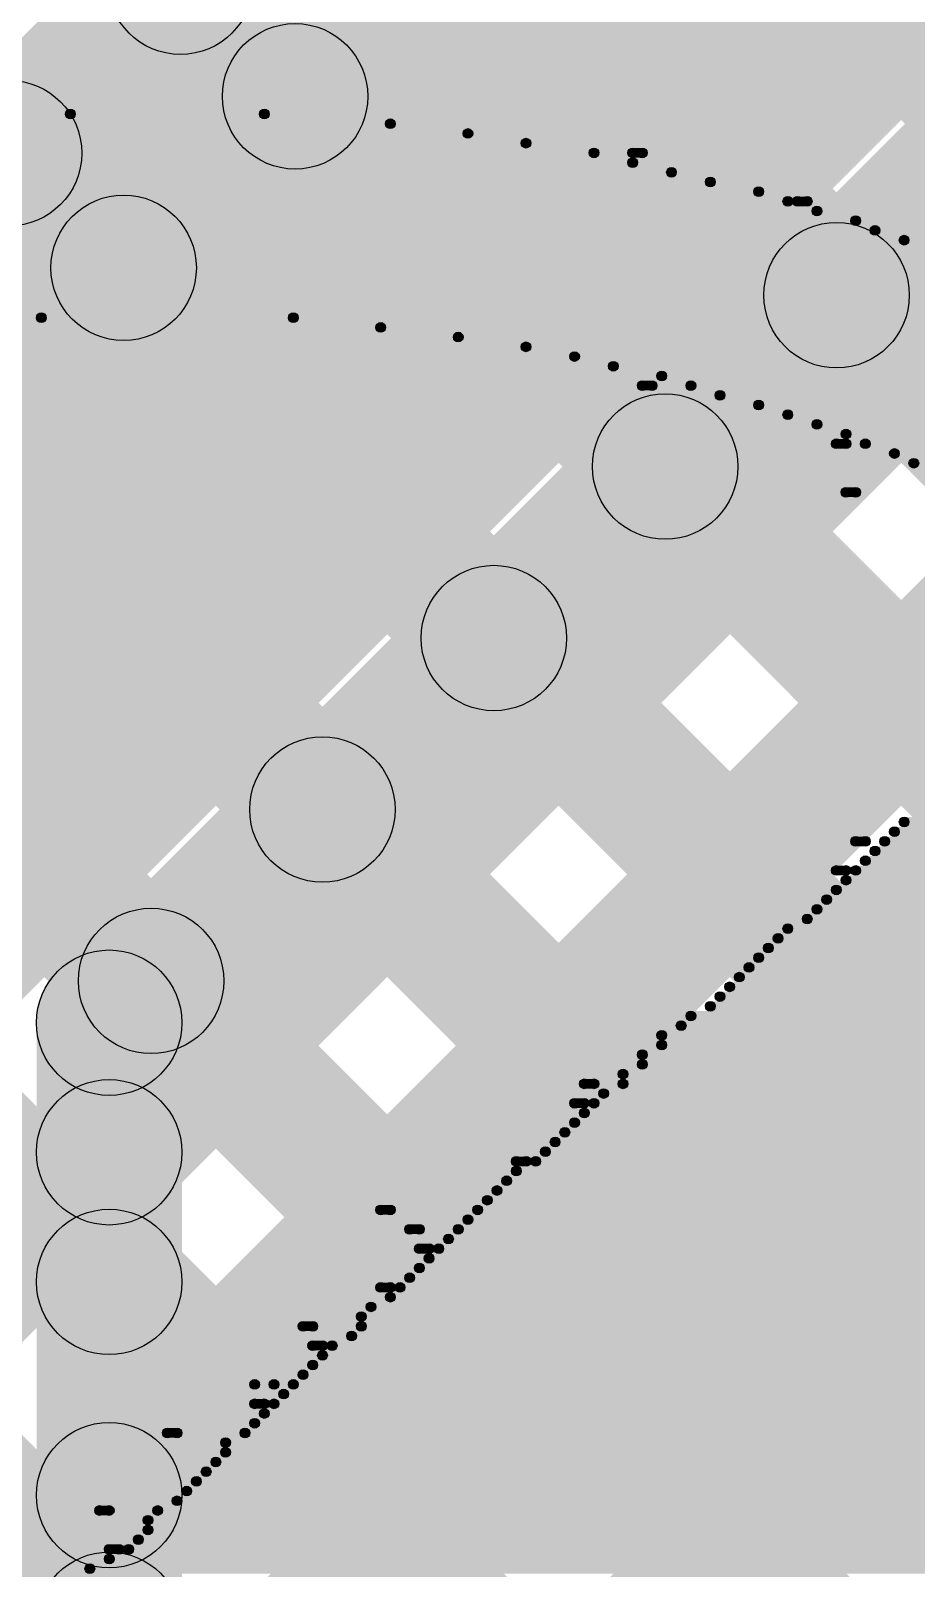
# Model space of a CAD drawing. Header units: millimetres. Extents: x 0 to 212, y 0 to 213.
# Drawn here: x 1.8089 to 1.9002, y 0.8656 to 1.0241 of the extents above; entities that cross this region are included whole.
import ezdxf

# ---------------------------------------------------------------- set-up
doc = ezdxf.new("R2010")
doc.units = ezdxf.units.MM
doc.header["$MEASUREMENT"] = 0
for name, color, linetype in [('BottomLayer', 5, 'Continuous'), ('TopLayer', 1, 'Continuous'), ('TopOverlay', 2, 'Continuous')]:
    doc.layers.add(name, color=color, linetype=linetype)

msp = doc.modelspace()

# ---------------------------------------------------------------- hatches: boundary and pattern name
at = {"layer": 'BottomLayer'}
for points in [[(1.7533, 0.7988), (1.7427, 0.80941), (2.19259, 1.2593), (2.2032, 1.2487)], [(1.7533, 0.94022), (1.7427, 0.95083), (2.05117, 1.2593), (2.06178, 1.2487)], [(1.7533, 0.86951), (1.7427, 0.88012), (2.12188, 1.2593), (2.13249, 1.2487)], [(1.7533, 0.90486), (1.7427, 0.91547), (2.08653, 1.2593), (2.09714, 1.2487)], [(1.7533, 0.83415), (1.7427, 0.84476), (2.15724, 1.2593), (2.16785, 1.2487)], [(1.7533, 0.76344), (1.7427, 0.77405), (2.15073, 1.18208), (2.16134, 1.17148)], [(1.7427, 1.17092), (1.7533, 1.18153), (2.46782, 0.46701), (2.45722, 0.4564)], [(1.7533, 0.72809), (1.7427, 0.7387), (2.15528, 1.15127), (2.16588, 1.14067)], [(1.7427, 1.13557), (1.7533, 1.14617), (2.45015, 0.44933), (2.43954, 0.43872)], [(1.7427, 1.10021), (1.7533, 1.11082), (2.43247, 0.43165), (2.42186, 0.42105)], [(1.7427, 1.06486), (1.7533, 1.07546), (2.41479, 0.41397), (2.40418, 0.40337)], [(1.7427, 1.0295), (1.7533, 1.04011), (2.39711, 0.3963), (2.38651, 0.38569)], [(1.7427, 0.99414), (1.7533, 1.00475), (2.37944, 0.37862), (2.36883, 0.36801)], [(1.7427, 0.95879), (1.7533, 0.9694), (2.36176, 0.36094), (2.35115, 0.35034)], [(1.7427, 0.92343), (1.7533, 0.93404), (2.34408, 0.34326), (2.33347, 0.33266)]]:
    msp.add_hatch(color=5, dxfattribs=at).paths.add_polyline_path(points)
at = {"layer": 'TopLayer'}
for points in [[(1.7623, 0.94922), (1.7517, 0.95983), (2.45001, 1.65814), (2.46062, 1.64753)], [(1.77621, 0.94679), (1.7656, 0.9574), (2.4136, 1.6054), (2.42421, 1.59479)], [(1.79884, 0.92416), (1.78116, 0.94184), (2.42916, 1.58984), (2.44684, 1.57216)], [(1.8223, 0.91651), (1.8117, 0.92712), (2.44388, 1.5593), (2.45449, 1.5487)], [(1.8223, 0.90315), (1.8117, 0.91376), (2.45244, 1.55451), (2.46305, 1.5439)], [(1.8223, 0.8678), (1.8117, 0.87841), (2.47156, 1.53826), (2.48216, 1.52766)], [(1.7623, 0.95651), (1.7517, 0.96712), (2.18579, 1.40121), (2.19639, 1.3906)], [(1.8223, 0.83244), (1.8117, 0.84305), (2.15073, 1.18208), (2.16134, 1.17148)], [(1.8223, 0.79709), (1.8117, 0.8077), (2.15528, 1.15127), (2.16588, 1.14067)], [(1.81905, 1.02386), (1.82965, 1.03447), (1.84147, 1.02265), (1.83086, 1.01205)], [(1.80137, 1.00618), (1.81197, 1.01679), (1.82379, 1.00497), (1.81318, 0.99437)], [(1.88672, 0.99154), (1.89733, 1.00215), (2.5423, 0.35717), (2.5317, 0.34657)], [(1.86905, 0.97386), (1.87965, 0.98447), (2.5423, 0.32182), (2.5317, 0.31121)], [(1.85137, 0.95618), (1.86197, 0.96679), (2.5423, 0.28646), (2.5317, 0.27586)], [(1.83369, 0.93851), (1.8443, 0.94911), (2.5423, 0.25111), (2.5317, 0.2405)], [(1.81601, 0.92083), (1.82662, 0.93144), (2.5423, 0.21575), (2.5317, 0.20515)], [(1.8245, 0.605), (1.8095, 0.605), (1.8095, 0.92182), (1.8245, 0.92182)], [(1.8117, 0.88979), (1.8223, 0.9004), (2.5423, 0.1804), (2.5317, 0.16979)]]:
    msp.add_hatch(color=1, dxfattribs=at).paths.add_polyline_path(points)
h = msp.add_hatch(color=1, dxfattribs=at)
edge = h.paths.add_edge_path()
edge.add_arc((1.82435, 1.02917), 0.0075, 0, 360)
h = msp.add_hatch(color=1, dxfattribs=at)
edge = h.paths.add_edge_path()
edge.add_arc((1.83617, 1.01735), 0.0075, 0, 360)
h = msp.add_hatch(color=1, dxfattribs=at)
edge = h.paths.add_edge_path()
edge.add_arc((1.80667, 1.01149), 0.0075, 0, 360)
h = msp.add_hatch(color=1, dxfattribs=at)
edge = h.paths.add_edge_path()
edge.add_arc((1.81849, 0.99967), 0.0075, 0, 360)
h = msp.add_hatch(color=1, dxfattribs=at)
edge = h.paths.add_edge_path()
edge.add_arc((1.89203, 0.99684), 0.0075, 0, 360)
h = msp.add_hatch(color=1, dxfattribs=at)
edge = h.paths.add_edge_path()
edge.add_arc((1.87435, 0.97917), 0.0075, 0, 360)
h = msp.add_hatch(color=1, dxfattribs=at)
edge = h.paths.add_edge_path()
edge.add_arc((1.85667, 0.96149), 0.0075, 0, 360)
h = msp.add_hatch(color=1, dxfattribs=at)
edge = h.paths.add_edge_path()
edge.add_arc((1.83899, 0.94381), 0.0075, 0, 360)
h = msp.add_hatch(color=1, dxfattribs=at)
edge = h.paths.add_edge_path()
edge.add_arc((1.82132, 0.92613), 0.0075, 0, 360)
h = msp.add_hatch(color=1, dxfattribs=at)
edge = h.paths.add_edge_path()
edge.add_arc((1.817, 0.92182), 0.0075, 0, 360)
h = msp.add_hatch(color=1, dxfattribs=at)
edge = h.paths.add_edge_path()
edge.add_arc((1.817, 0.92182), 0.0075, 0, 360)
h = msp.add_hatch(color=1, dxfattribs=at)
edge = h.paths.add_edge_path()
edge.add_arc((1.817, 0.90846), 0.0075, 0, 360)
h = msp.add_hatch(color=1, dxfattribs=at)
edge = h.paths.add_edge_path()
edge.add_arc((1.817, 0.89509), 0.0075, 0, 360)
h = msp.add_hatch(color=1, dxfattribs=at)
edge = h.paths.add_edge_path()
edge.add_arc((1.817, 0.8731), 0.0075, 0, 360)
h = msp.add_hatch(color=1, dxfattribs=at)
edge = h.paths.add_edge_path()
edge.add_arc((1.817, 0.85974), 0.0075, 0, 360)
at = {"layer": 'TopOverlay'}
for points in [[(1.8, 1.01402), (1.8, 1.01502), (1.846, 1.01502), (1.846, 1.01402)], [(1.813, 1.01502), (1.813, 1.01602), (1.833, 1.01602), (1.833, 1.01502)], [(1.792, 1.01302), (1.792, 1.01402), (1.854, 1.01402), (1.854, 1.01302)], [(1.779, 1.01102), (1.779, 1.01202), (1.867, 1.01202), (1.867, 1.01102)], [(1.786, 1.01202), (1.786, 1.01302), (1.86, 1.01302), (1.86, 1.01202)], [(1.871, 1.01102), (1.871, 1.01202), (1.872, 1.01202), (1.872, 1.01102)], [(1.77, 1.00902), (1.77, 1.01002), (1.875, 1.01002), (1.875, 1.00902)], [(1.774, 1.01002), (1.774, 1.01102), (1.871, 1.01102), (1.871, 1.01002)], [(1.766, 1.00802), (1.766, 1.00902), (1.879, 1.00902), (1.879, 1.00802)], [(1.758, 1.00602), (1.758, 1.00702), (1.887, 1.00702), (1.887, 1.00602)], [(1.762, 1.00702), (1.762, 1.00802), (1.884, 1.00802), (1.884, 1.00702)], [(1.888, 1.00602), (1.888, 1.00702), (1.889, 1.00702), (1.889, 1.00602)], [(1.755, 1.00502), (1.755, 1.00602), (1.89, 1.00602), (1.89, 1.00502)], [(1.748, 1.00302), (1.748, 1.00402), (1.896, 1.00402), (1.896, 1.00302)], [(1.752, 1.00402), (1.752, 1.00502), (1.894, 1.00502), (1.894, 1.00402)], [(1.746, 1.00202), (1.746, 1.00302), (1.899, 1.00302), (1.899, 1.00202)], [(1.741, 1.00002), (1.741, 1.00102), (1.904, 1.00102), (1.904, 1.00002)], [(1.744, 1.00102), (1.744, 1.00202), (1.902, 1.00202), (1.902, 1.00102)], [(1.735, 0.99802), (1.735, 0.99902), (1.91, 0.99902), (1.91, 0.99802)], [(1.738, 0.99902), (1.738, 1.00002), (1.907, 1.00002), (1.907, 0.99902)], [(1.733, 0.99702), (1.733, 0.99802), (1.912, 0.99802), (1.912, 0.99702)], [(1.728, 0.99502), (1.728, 0.99602), (1.917, 0.99602), (1.917, 0.99502)], [(1.731, 0.99602), (1.731, 0.99702), (1.914, 0.99702), (1.914, 0.99602)], [(1.727, 0.99402), (1.727, 0.99502), (1.81, 0.99502), (1.81, 0.99402)], [(1.836, 0.99402), (1.836, 0.99502), (1.918, 0.99502), (1.918, 0.99402)], [(1.845, 0.99302), (1.845, 0.99402), (1.921, 0.99402), (1.921, 0.99302)], [(1.853, 0.99202), (1.853, 0.99302), (1.922, 0.99302), (1.922, 0.99202)], [(1.86, 0.99102), (1.86, 0.99202), (1.926, 0.99202), (1.926, 0.99102)], [(1.865, 0.99002), (1.865, 0.99102), (1.927, 0.99102), (1.927, 0.99002)], [(1.869, 0.98902), (1.869, 0.99002), (1.928, 0.99002), (1.928, 0.98902)], [(1.872, 0.98702), (1.872, 0.98802), (1.873, 0.98802), (1.873, 0.98702)], [(1.874, 0.98802), (1.874, 0.98902), (1.931, 0.98902), (1.931, 0.98802)], [(1.877, 0.98702), (1.877, 0.98802), (1.932, 0.98802), (1.932, 0.98702)], [(1.88, 0.98602), (1.88, 0.98702), (1.934, 0.98702), (1.934, 0.98602)], [(1.884, 0.98502), (1.884, 0.98602), (1.936, 0.98602), (1.936, 0.98502)], [(1.887, 0.98402), (1.887, 0.98502), (1.937, 0.98502), (1.937, 0.98402)], [(1.89, 0.98302), (1.89, 0.98402), (1.939, 0.98402), (1.939, 0.98302)], [(1.893, 0.98202), (1.893, 0.98302), (1.941, 0.98302), (1.941, 0.98202)], [(1.892, 0.98102), (1.892, 0.98202), (1.893, 0.98202), (1.893, 0.98102)], [(1.895, 0.98102), (1.895, 0.98202), (1.943, 0.98202), (1.943, 0.98102)], [(1.898, 0.98002), (1.898, 0.98102), (2.026, 0.98102), (2.026, 0.98002)], [(1.9, 0.97902), (1.9, 0.98002), (2.027, 0.98002), (2.027, 0.97902)], [(1.893, 0.97602), (1.893, 0.97702), (1.894, 0.97702), (1.894, 0.97602)], [(1.898, 0.94102), (1.898, 0.94202), (2.068, 0.94202), (2.068, 0.94102)], [(1.899, 0.94202), (1.899, 0.94302), (2.068, 0.94302), (2.068, 0.94202)], [(1.894, 0.94002), (1.894, 0.94102), (1.895, 0.94102), (1.895, 0.94002)], [(1.897, 0.94002), (1.897, 0.94102), (2.069, 0.94102), (2.069, 0.94002)], [(1.895, 0.93802), (1.895, 0.93902), (2.072, 0.93902), (2.072, 0.93802)], [(1.896, 0.93902), (1.896, 0.94002), (2.07, 0.94002), (2.07, 0.93902)], [(1.892, 0.93702), (1.892, 0.93802), (1.893, 0.93802), (1.893, 0.93702)], [(1.894, 0.93702), (1.894, 0.93802), (2.071, 0.93802), (2.071, 0.93702)], [(1.892, 0.93502), (1.892, 0.93602), (2.067, 0.93602), (2.067, 0.93502)], [(1.893, 0.93602), (1.893, 0.93702), (2.069, 0.93702), (2.069, 0.93602)], [(1.89, 0.93302), (1.89, 0.93402), (2.062, 0.93402), (2.062, 0.93302)], [(1.891, 0.93402), (1.891, 0.93502), (2.064, 0.93502), (2.064, 0.93402)], [(1.889, 0.93202), (1.889, 0.93302), (2.06, 0.93302), (2.06, 0.93202)], [(1.886, 0.93002), (1.886, 0.93102), (2.055, 0.93102), (2.055, 0.93002)], [(1.887, 0.93102), (1.887, 0.93202), (2.057, 0.93202), (2.057, 0.93102)], [(1.885, 0.92902), (1.885, 0.93002), (2.053, 0.93002), (2.053, 0.92902)], [(1.883, 0.92702), (1.883, 0.92802), (2.048, 0.92802), (2.048, 0.92702)], [(1.884, 0.92802), (1.884, 0.92902), (2.05, 0.92902), (2.05, 0.92802)], [(1.881, 0.92502), (1.881, 0.92602), (2.043, 0.92602), (2.043, 0.92502)], [(1.882, 0.92602), (1.882, 0.92702), (2.046, 0.92702), (2.046, 0.92602)], [(1.88, 0.92402), (1.88, 0.92502), (2.041, 0.92502), (2.041, 0.92402)], [(1.877, 0.92202), (1.877, 0.92302), (2.036, 0.92302), (2.036, 0.92202)], [(1.879, 0.92302), (1.879, 0.92402), (2.039, 0.92402), (2.039, 0.92302)], [(1.876, 0.92102), (1.876, 0.92202), (2.035, 0.92202), (2.035, 0.92102)], [(1.874, 0.92002), (1.874, 0.92102), (2.032, 0.92102), (2.032, 0.92002)], [(1.874, 0.91902), (1.874, 0.92002), (2.03, 0.92002), (2.03, 0.91902)], [(1.872, 0.91802), (1.872, 0.91902), (2.028, 0.91902), (2.028, 0.91802)], [(1.872, 0.91702), (1.872, 0.91802), (2.026, 0.91802), (2.026, 0.91702)], [(1.87, 0.91602), (1.87, 0.91702), (2.024, 0.91702), (2.024, 0.91602)], [(1.866, 0.91502), (1.866, 0.91602), (1.867, 0.91602), (1.867, 0.91502)], [(1.868, 0.91402), (1.868, 0.91502), (2.021, 0.91502), (2.021, 0.91402)], [(1.87, 0.91502), (1.87, 0.91602), (2.022, 0.91602), (2.022, 0.91502)], [(1.865, 0.91302), (1.865, 0.91402), (1.866, 0.91402), (1.866, 0.91302)], [(1.867, 0.91302), (1.867, 0.91402), (2.019, 0.91402), (2.019, 0.91302)], [(1.865, 0.91102), (1.865, 0.91202), (2.015, 0.91202), (2.015, 0.91102)], [(1.866, 0.91202), (1.866, 0.91302), (2.016, 0.91302), (2.016, 0.91202)], [(1.864, 0.91002), (1.864, 0.91102), (2.014, 0.91102), (2.014, 0.91002)], [(1.862, 0.90802), (1.862, 0.90902), (2.016, 0.90902), (2.016, 0.90802)], [(1.863, 0.90902), (1.863, 0.91002), (2.015, 0.91002), (2.015, 0.90902)], [(1.859, 0.90702), (1.859, 0.90802), (1.86, 0.90802), (1.86, 0.90702)], [(1.859, 0.90602), (1.859, 0.90702), (2.017, 0.90702), (2.017, 0.90602)], [(1.861, 0.90702), (1.861, 0.90802), (2.016, 0.90802), (2.016, 0.90702)], [(1.858, 0.90502), (1.858, 0.90602), (2.017, 0.90602), (2.017, 0.90502)], [(1.856, 0.90302), (1.856, 0.90402), (2.019, 0.90402), (2.019, 0.90302)], [(1.857, 0.90402), (1.857, 0.90502), (2.018, 0.90502), (2.018, 0.90402)], [(1.845, 0.90202), (1.845, 0.90302), (1.846, 0.90302), (1.846, 0.90202)], [(1.855, 0.90202), (1.855, 0.90302), (2.019, 0.90302), (2.019, 0.90202)], [(1.848, 0.90002), (1.848, 0.90102), (1.849, 0.90102), (1.849, 0.90002)], [(1.853, 0.90002), (1.853, 0.90102), (1.994, 0.90102), (1.994, 0.90002)], [(1.854, 0.90102), (1.854, 0.90202), (2.02, 0.90202), (2.02, 0.90102)], [(1.849, 0.89802), (1.849, 0.89902), (1.85, 0.89902), (1.85, 0.89802)], [(1.851, 0.89802), (1.851, 0.89902), (1.99, 0.89902), (1.99, 0.89802)], [(1.852, 0.89902), (1.852, 0.90002), (1.992, 0.90002), (1.992, 0.89902)], [(1.85, 0.89702), (1.85, 0.89802), (1.989, 0.89802), (1.989, 0.89702)], [(1.848, 0.89502), (1.848, 0.89602), (1.985, 0.89602), (1.985, 0.89502)], [(1.849, 0.89602), (1.849, 0.89702), (1.986, 0.89702), (1.986, 0.89602)], [(1.845, 0.89402), (1.845, 0.89502), (1.846, 0.89502), (1.846, 0.89402)], [(1.847, 0.89402), (1.847, 0.89502), (1.983, 0.89502), (1.983, 0.89402)], [(1.844, 0.89202), (1.844, 0.89302), (1.98, 0.89302), (1.98, 0.89202)], [(1.846, 0.89302), (1.846, 0.89402), (1.982, 0.89402), (1.982, 0.89302)], [(1.843, 0.89102), (1.843, 0.89202), (1.978, 0.89202), (1.978, 0.89102)], [(1.837, 0.89002), (1.837, 0.89102), (1.838, 0.89102), (1.838, 0.89002)], [(1.842, 0.88902), (1.842, 0.89002), (1.975, 0.89002), (1.975, 0.88902)], [(1.843, 0.89002), (1.843, 0.89102), (1.977, 0.89102), (1.977, 0.89002)], [(1.838, 0.88802), (1.838, 0.88902), (1.839, 0.88902), (1.839, 0.88802)], [(1.839, 0.88702), (1.839, 0.88802), (1.972, 0.88802), (1.972, 0.88702)], [(1.84, 0.88802), (1.84, 0.88902), (1.974, 0.88902), (1.974, 0.88802)], [(1.838, 0.88602), (1.838, 0.88702), (1.971, 0.88702), (1.971, 0.88602)], [(1.832, 0.88402), (1.832, 0.88502), (1.834, 0.88502), (1.834, 0.88402)], [(1.836, 0.88402), (1.836, 0.88502), (1.967, 0.88502), (1.967, 0.88402)], [(1.837, 0.88502), (1.837, 0.88602), (1.969, 0.88602), (1.969, 0.88502)], [(1.835, 0.88302), (1.835, 0.88402), (1.966, 0.88402), (1.966, 0.88302)], [(1.832, 0.88202), (1.832, 0.88302), (1.833, 0.88302), (1.833, 0.88202)], [(1.833, 0.88102), (1.833, 0.88202), (1.962, 0.88202), (1.962, 0.88102)], [(1.834, 0.88202), (1.834, 0.88302), (1.964, 0.88302), (1.964, 0.88202)], [(1.823, 0.87902), (1.823, 0.88002), (1.824, 0.88002), (1.824, 0.87902)], [(1.831, 0.87902), (1.831, 0.88002), (1.959, 0.88002), (1.959, 0.87902)], [(1.832, 0.88002), (1.832, 0.88102), (1.961, 0.88102), (1.961, 0.88002)], [(1.829, 0.87802), (1.829, 0.87902), (1.958, 0.87902), (1.958, 0.87802)], [(1.828, 0.87602), (1.828, 0.87702), (1.955, 0.87702), (1.955, 0.87602)], [(1.829, 0.87702), (1.829, 0.87802), (1.957, 0.87802), (1.957, 0.87702)], [(1.827, 0.87502), (1.827, 0.87602), (1.954, 0.87602), (1.954, 0.87502)], [(1.825, 0.87302), (1.825, 0.87402), (1.951, 0.87402), (1.951, 0.87302)], [(1.826, 0.87402), (1.826, 0.87502), (1.953, 0.87502), (1.953, 0.87402)], [(1.816, 0.87102), (1.816, 0.87202), (1.817, 0.87202), (1.817, 0.87102)], [(1.822, 0.87102), (1.822, 0.87202), (1.948, 0.87202), (1.948, 0.87102)], [(1.824, 0.87202), (1.824, 0.87302), (1.949, 0.87302), (1.949, 0.87202)], [(1.821, 0.87002), (1.821, 0.87102), (1.946, 0.87102), (1.946, 0.87002)], [(1.82, 0.86802), (1.82, 0.86902), (1.943, 0.86902), (1.943, 0.86802)], [(1.821, 0.86902), (1.821, 0.87002), (1.945, 0.87002), (1.945, 0.86902)], [(1.817, 0.86702), (1.817, 0.86802), (1.818, 0.86802), (1.818, 0.86702)], [(1.819, 0.86702), (1.819, 0.86802), (1.942, 0.86802), (1.942, 0.86702)], [(1.815, 0.86502), (1.815, 0.86602), (1.94, 0.86602), (1.94, 0.86502)], [(1.817, 0.86602), (1.817, 0.86702), (1.941, 0.86702), (1.941, 0.86602)]]:
    msp.add_hatch(color=2, dxfattribs=at).paths.add_polyline_path(points)
h = msp.add_hatch(color=2, dxfattribs=at)
edge = h.paths.add_edge_path()
edge.add_arc((1.813, 1.01552), 0.0005, 0, 360)
h = msp.add_hatch(color=2, dxfattribs=at)
edge = h.paths.add_edge_path()
edge.add_arc((1.833, 1.01552), 0.0005, 0, 360)
h = msp.add_hatch(color=2, dxfattribs=at)
edge = h.paths.add_edge_path()
edge.add_arc((1.846, 1.01452), 0.0005, 0, 360)
h = msp.add_hatch(color=2, dxfattribs=at)
edge = h.paths.add_edge_path()
edge.add_arc((1.854, 1.01352), 0.0005, 0, 360)
h = msp.add_hatch(color=2, dxfattribs=at)
edge = h.paths.add_edge_path()
edge.add_arc((1.86, 1.01252), 0.0005, 0, 360)
h = msp.add_hatch(color=2, dxfattribs=at)
edge = h.paths.add_edge_path()
edge.add_arc((1.867, 1.01152), 0.0005, 0, 360)
h = msp.add_hatch(color=2, dxfattribs=at)
edge = h.paths.add_edge_path()
edge.add_arc((1.871, 1.01152), 0.0005, 0, 360)
h = msp.add_hatch(color=2, dxfattribs=at)
edge = h.paths.add_edge_path()
edge.add_arc((1.872, 1.01152), 0.0005, 0, 360)
h = msp.add_hatch(color=2, dxfattribs=at)
edge = h.paths.add_edge_path()
edge.add_arc((1.871, 1.01052), 0.0005, 0, 360)
h = msp.add_hatch(color=2, dxfattribs=at)
edge = h.paths.add_edge_path()
edge.add_arc((1.875, 1.00952), 0.0005, 0, 360)
h = msp.add_hatch(color=2, dxfattribs=at)
edge = h.paths.add_edge_path()
edge.add_arc((1.879, 1.00852), 0.0005, 0, 360)
h = msp.add_hatch(color=2, dxfattribs=at)
edge = h.paths.add_edge_path()
edge.add_arc((1.884, 1.00752), 0.0005, 0, 360)
h = msp.add_hatch(color=2, dxfattribs=at)
edge = h.paths.add_edge_path()
edge.add_arc((1.887, 1.00652), 0.0005, 0, 360)
h = msp.add_hatch(color=2, dxfattribs=at)
edge = h.paths.add_edge_path()
edge.add_arc((1.888, 1.00652), 0.0005, 0, 360)
h = msp.add_hatch(color=2, dxfattribs=at)
edge = h.paths.add_edge_path()
edge.add_arc((1.889, 1.00652), 0.0005, 0, 360)
h = msp.add_hatch(color=2, dxfattribs=at)
edge = h.paths.add_edge_path()
edge.add_arc((1.89, 1.00552), 0.0005, 0, 360)
h = msp.add_hatch(color=2, dxfattribs=at)
edge = h.paths.add_edge_path()
edge.add_arc((1.894, 1.00452), 0.0005, 0, 360)
h = msp.add_hatch(color=2, dxfattribs=at)
edge = h.paths.add_edge_path()
edge.add_arc((1.896, 1.00352), 0.0005, 0, 360)
h = msp.add_hatch(color=2, dxfattribs=at)
edge = h.paths.add_edge_path()
edge.add_arc((1.899, 1.00252), 0.0005, 0, 360)
h = msp.add_hatch(color=2, dxfattribs=at)
edge = h.paths.add_edge_path()
edge.add_arc((1.81, 0.99452), 0.0005, 0, 360)
h = msp.add_hatch(color=2, dxfattribs=at)
edge = h.paths.add_edge_path()
edge.add_arc((1.836, 0.99452), 0.0005, 0, 360)
h = msp.add_hatch(color=2, dxfattribs=at)
edge = h.paths.add_edge_path()
edge.add_arc((1.845, 0.99352), 0.0005, 0, 360)
h = msp.add_hatch(color=2, dxfattribs=at)
edge = h.paths.add_edge_path()
edge.add_arc((1.853, 0.99252), 0.0005, 0, 360)
h = msp.add_hatch(color=2, dxfattribs=at)
edge = h.paths.add_edge_path()
edge.add_arc((1.86, 0.99152), 0.0005, 0, 360)
h = msp.add_hatch(color=2, dxfattribs=at)
edge = h.paths.add_edge_path()
edge.add_arc((1.865, 0.99052), 0.0005, 0, 360)
h = msp.add_hatch(color=2, dxfattribs=at)
edge = h.paths.add_edge_path()
edge.add_arc((1.869, 0.98952), 0.0005, 0, 360)
h = msp.add_hatch(color=2, dxfattribs=at)
edge = h.paths.add_edge_path()
edge.add_arc((1.872, 0.98752), 0.0005, 0, 360)
h = msp.add_hatch(color=2, dxfattribs=at)
edge = h.paths.add_edge_path()
edge.add_arc((1.873, 0.98752), 0.0005, 0, 360)
h = msp.add_hatch(color=2, dxfattribs=at)
edge = h.paths.add_edge_path()
edge.add_arc((1.874, 0.98852), 0.0005, 0, 360)
h = msp.add_hatch(color=2, dxfattribs=at)
edge = h.paths.add_edge_path()
edge.add_arc((1.877, 0.98752), 0.0005, 0, 360)
h = msp.add_hatch(color=2, dxfattribs=at)
edge = h.paths.add_edge_path()
edge.add_arc((1.88, 0.98652), 0.0005, 0, 360)
h = msp.add_hatch(color=2, dxfattribs=at)
edge = h.paths.add_edge_path()
edge.add_arc((1.884, 0.98552), 0.0005, 0, 360)
h = msp.add_hatch(color=2, dxfattribs=at)
edge = h.paths.add_edge_path()
edge.add_arc((1.887, 0.98452), 0.0005, 0, 360)
h = msp.add_hatch(color=2, dxfattribs=at)
edge = h.paths.add_edge_path()
edge.add_arc((1.89, 0.98352), 0.0005, 0, 360)
h = msp.add_hatch(color=2, dxfattribs=at)
edge = h.paths.add_edge_path()
edge.add_arc((1.893, 0.98252), 0.0005, 0, 360)
h = msp.add_hatch(color=2, dxfattribs=at)
edge = h.paths.add_edge_path()
edge.add_arc((1.892, 0.98152), 0.0005, 0, 360)
h = msp.add_hatch(color=2, dxfattribs=at)
edge = h.paths.add_edge_path()
edge.add_arc((1.893, 0.98152), 0.0005, 0, 360)
h = msp.add_hatch(color=2, dxfattribs=at)
edge = h.paths.add_edge_path()
edge.add_arc((1.895, 0.98152), 0.0005, 0, 360)
h = msp.add_hatch(color=2, dxfattribs=at)
edge = h.paths.add_edge_path()
edge.add_arc((1.898, 0.98052), 0.0005, 0, 360)
h = msp.add_hatch(color=2, dxfattribs=at)
edge = h.paths.add_edge_path()
edge.add_arc((1.9, 0.97952), 0.0005, 0, 360)
h = msp.add_hatch(color=2, dxfattribs=at)
edge = h.paths.add_edge_path()
edge.add_arc((1.893, 0.97652), 0.0005, 0, 360)
h = msp.add_hatch(color=2, dxfattribs=at)
edge = h.paths.add_edge_path()
edge.add_arc((1.894, 0.97652), 0.0005, 0, 360)
h = msp.add_hatch(color=2, dxfattribs=at)
edge = h.paths.add_edge_path()
edge.add_arc((1.898, 0.94152), 0.0005, 0, 360)
h = msp.add_hatch(color=2, dxfattribs=at)
edge = h.paths.add_edge_path()
edge.add_arc((1.899, 0.94252), 0.0005, 0, 360)
h = msp.add_hatch(color=2, dxfattribs=at)
edge = h.paths.add_edge_path()
edge.add_arc((1.894, 0.94052), 0.0005, 0, 360)
h = msp.add_hatch(color=2, dxfattribs=at)
edge = h.paths.add_edge_path()
edge.add_arc((1.895, 0.94052), 0.0005, 0, 360)
h = msp.add_hatch(color=2, dxfattribs=at)
edge = h.paths.add_edge_path()
edge.add_arc((1.897, 0.94052), 0.0005, 0, 360)
h = msp.add_hatch(color=2, dxfattribs=at)
edge = h.paths.add_edge_path()
edge.add_arc((1.895, 0.93852), 0.0005, 0, 360)
h = msp.add_hatch(color=2, dxfattribs=at)
edge = h.paths.add_edge_path()
edge.add_arc((1.896, 0.93952), 0.0005, 0, 360)
h = msp.add_hatch(color=2, dxfattribs=at)
edge = h.paths.add_edge_path()
edge.add_arc((1.892, 0.93752), 0.0005, 0, 360)
h = msp.add_hatch(color=2, dxfattribs=at)
edge = h.paths.add_edge_path()
edge.add_arc((1.893, 0.93752), 0.0005, 0, 360)
h = msp.add_hatch(color=2, dxfattribs=at)
edge = h.paths.add_edge_path()
edge.add_arc((1.894, 0.93752), 0.0005, 0, 360)
h = msp.add_hatch(color=2, dxfattribs=at)
edge = h.paths.add_edge_path()
edge.add_arc((1.892, 0.93552), 0.0005, 0, 360)
h = msp.add_hatch(color=2, dxfattribs=at)
edge = h.paths.add_edge_path()
edge.add_arc((1.893, 0.93652), 0.0005, 0, 360)
h = msp.add_hatch(color=2, dxfattribs=at)
edge = h.paths.add_edge_path()
edge.add_arc((1.89, 0.93352), 0.0005, 0, 360)
h = msp.add_hatch(color=2, dxfattribs=at)
edge = h.paths.add_edge_path()
edge.add_arc((1.891, 0.93452), 0.0005, 0, 360)
h = msp.add_hatch(color=2, dxfattribs=at)
edge = h.paths.add_edge_path()
edge.add_arc((1.889, 0.93252), 0.0005, 0, 360)
h = msp.add_hatch(color=2, dxfattribs=at)
edge = h.paths.add_edge_path()
edge.add_arc((1.886, 0.93052), 0.0005, 0, 360)
h = msp.add_hatch(color=2, dxfattribs=at)
edge = h.paths.add_edge_path()
edge.add_arc((1.887, 0.93152), 0.0005, 0, 360)
h = msp.add_hatch(color=2, dxfattribs=at)
edge = h.paths.add_edge_path()
edge.add_arc((1.885, 0.92952), 0.0005, 0, 360)
h = msp.add_hatch(color=2, dxfattribs=at)
edge = h.paths.add_edge_path()
edge.add_arc((1.883, 0.92752), 0.0005, 0, 360)
h = msp.add_hatch(color=2, dxfattribs=at)
edge = h.paths.add_edge_path()
edge.add_arc((1.884, 0.92852), 0.0005, 0, 360)
h = msp.add_hatch(color=2, dxfattribs=at)
edge = h.paths.add_edge_path()
edge.add_arc((1.881, 0.92552), 0.0005, 0, 360)
h = msp.add_hatch(color=2, dxfattribs=at)
edge = h.paths.add_edge_path()
edge.add_arc((1.882, 0.92652), 0.0005, 0, 360)
h = msp.add_hatch(color=2, dxfattribs=at)
edge = h.paths.add_edge_path()
edge.add_arc((1.88, 0.92452), 0.0005, 0, 360)
h = msp.add_hatch(color=2, dxfattribs=at)
edge = h.paths.add_edge_path()
edge.add_arc((1.877, 0.92252), 0.0005, 0, 360)
h = msp.add_hatch(color=2, dxfattribs=at)
edge = h.paths.add_edge_path()
edge.add_arc((1.879, 0.92352), 0.0005, 0, 360)
h = msp.add_hatch(color=2, dxfattribs=at)
edge = h.paths.add_edge_path()
edge.add_arc((1.876, 0.92152), 0.0005, 0, 360)
h = msp.add_hatch(color=2, dxfattribs=at)
edge = h.paths.add_edge_path()
edge.add_arc((1.874, 0.92052), 0.0005, 0, 360)
h = msp.add_hatch(color=2, dxfattribs=at)
edge = h.paths.add_edge_path()
edge.add_arc((1.874, 0.91952), 0.0005, 0, 360)
h = msp.add_hatch(color=2, dxfattribs=at)
edge = h.paths.add_edge_path()
edge.add_arc((1.872, 0.91852), 0.0005, 0, 360)
h = msp.add_hatch(color=2, dxfattribs=at)
edge = h.paths.add_edge_path()
edge.add_arc((1.872, 0.91752), 0.0005, 0, 360)
h = msp.add_hatch(color=2, dxfattribs=at)
edge = h.paths.add_edge_path()
edge.add_arc((1.87, 0.91652), 0.0005, 0, 360)
h = msp.add_hatch(color=2, dxfattribs=at)
edge = h.paths.add_edge_path()
edge.add_arc((1.866, 0.91552), 0.0005, 0, 360)
h = msp.add_hatch(color=2, dxfattribs=at)
edge = h.paths.add_edge_path()
edge.add_arc((1.867, 0.91552), 0.0005, 0, 360)
h = msp.add_hatch(color=2, dxfattribs=at)
edge = h.paths.add_edge_path()
edge.add_arc((1.868, 0.91452), 0.0005, 0, 360)
h = msp.add_hatch(color=2, dxfattribs=at)
edge = h.paths.add_edge_path()
edge.add_arc((1.87, 0.91552), 0.0005, 0, 360)
h = msp.add_hatch(color=2, dxfattribs=at)
edge = h.paths.add_edge_path()
edge.add_arc((1.865, 0.91352), 0.0005, 0, 360)
h = msp.add_hatch(color=2, dxfattribs=at)
edge = h.paths.add_edge_path()
edge.add_arc((1.866, 0.91352), 0.0005, 0, 360)
h = msp.add_hatch(color=2, dxfattribs=at)
edge = h.paths.add_edge_path()
edge.add_arc((1.867, 0.91352), 0.0005, 0, 360)
h = msp.add_hatch(color=2, dxfattribs=at)
edge = h.paths.add_edge_path()
edge.add_arc((1.865, 0.91152), 0.0005, 0, 360)
h = msp.add_hatch(color=2, dxfattribs=at)
edge = h.paths.add_edge_path()
edge.add_arc((1.866, 0.91252), 0.0005, 0, 360)
h = msp.add_hatch(color=2, dxfattribs=at)
edge = h.paths.add_edge_path()
edge.add_arc((1.864, 0.91052), 0.0005, 0, 360)
h = msp.add_hatch(color=2, dxfattribs=at)
edge = h.paths.add_edge_path()
edge.add_arc((1.862, 0.90852), 0.0005, 0, 360)
h = msp.add_hatch(color=2, dxfattribs=at)
edge = h.paths.add_edge_path()
edge.add_arc((1.863, 0.90952), 0.0005, 0, 360)
h = msp.add_hatch(color=2, dxfattribs=at)
edge = h.paths.add_edge_path()
edge.add_arc((1.859, 0.90752), 0.0005, 0, 360)
h = msp.add_hatch(color=2, dxfattribs=at)
edge = h.paths.add_edge_path()
edge.add_arc((1.859, 0.90652), 0.0005, 0, 360)
h = msp.add_hatch(color=2, dxfattribs=at)
edge = h.paths.add_edge_path()
edge.add_arc((1.86, 0.90752), 0.0005, 0, 360)
h = msp.add_hatch(color=2, dxfattribs=at)
edge = h.paths.add_edge_path()
edge.add_arc((1.861, 0.90752), 0.0005, 0, 360)
h = msp.add_hatch(color=2, dxfattribs=at)
edge = h.paths.add_edge_path()
edge.add_arc((1.858, 0.90552), 0.0005, 0, 360)
h = msp.add_hatch(color=2, dxfattribs=at)
edge = h.paths.add_edge_path()
edge.add_arc((1.856, 0.90352), 0.0005, 0, 360)
h = msp.add_hatch(color=2, dxfattribs=at)
edge = h.paths.add_edge_path()
edge.add_arc((1.857, 0.90452), 0.0005, 0, 360)
h = msp.add_hatch(color=2, dxfattribs=at)
edge = h.paths.add_edge_path()
edge.add_arc((1.845, 0.90252), 0.0005, 0, 360)
h = msp.add_hatch(color=2, dxfattribs=at)
edge = h.paths.add_edge_path()
edge.add_arc((1.846, 0.90252), 0.0005, 0, 360)
h = msp.add_hatch(color=2, dxfattribs=at)
edge = h.paths.add_edge_path()
edge.add_arc((1.855, 0.90252), 0.0005, 0, 360)
h = msp.add_hatch(color=2, dxfattribs=at)
edge = h.paths.add_edge_path()
edge.add_arc((1.848, 0.90052), 0.0005, 0, 360)
h = msp.add_hatch(color=2, dxfattribs=at)
edge = h.paths.add_edge_path()
edge.add_arc((1.849, 0.90052), 0.0005, 0, 360)
h = msp.add_hatch(color=2, dxfattribs=at)
edge = h.paths.add_edge_path()
edge.add_arc((1.853, 0.90052), 0.0005, 0, 360)
h = msp.add_hatch(color=2, dxfattribs=at)
edge = h.paths.add_edge_path()
edge.add_arc((1.854, 0.90152), 0.0005, 0, 360)
h = msp.add_hatch(color=2, dxfattribs=at)
edge = h.paths.add_edge_path()
edge.add_arc((1.849, 0.89852), 0.0005, 0, 360)
h = msp.add_hatch(color=2, dxfattribs=at)
edge = h.paths.add_edge_path()
edge.add_arc((1.85, 0.89852), 0.0005, 0, 360)
h = msp.add_hatch(color=2, dxfattribs=at)
edge = h.paths.add_edge_path()
edge.add_arc((1.851, 0.89852), 0.0005, 0, 360)
h = msp.add_hatch(color=2, dxfattribs=at)
edge = h.paths.add_edge_path()
edge.add_arc((1.852, 0.89952), 0.0005, 0, 360)
h = msp.add_hatch(color=2, dxfattribs=at)
edge = h.paths.add_edge_path()
edge.add_arc((1.85, 0.89752), 0.0005, 0, 360)
h = msp.add_hatch(color=2, dxfattribs=at)
edge = h.paths.add_edge_path()
edge.add_arc((1.848, 0.89552), 0.0005, 0, 360)
h = msp.add_hatch(color=2, dxfattribs=at)
edge = h.paths.add_edge_path()
edge.add_arc((1.849, 0.89652), 0.0005, 0, 360)
h = msp.add_hatch(color=2, dxfattribs=at)
edge = h.paths.add_edge_path()
edge.add_arc((1.845, 0.89452), 0.0005, 0, 360)
h = msp.add_hatch(color=2, dxfattribs=at)
edge = h.paths.add_edge_path()
edge.add_arc((1.846, 0.89452), 0.0005, 0, 360)
h = msp.add_hatch(color=2, dxfattribs=at)
edge = h.paths.add_edge_path()
edge.add_arc((1.847, 0.89452), 0.0005, 0, 360)
h = msp.add_hatch(color=2, dxfattribs=at)
edge = h.paths.add_edge_path()
edge.add_arc((1.844, 0.89252), 0.0005, 0, 360)
h = msp.add_hatch(color=2, dxfattribs=at)
edge = h.paths.add_edge_path()
edge.add_arc((1.846, 0.89352), 0.0005, 0, 360)
h = msp.add_hatch(color=2, dxfattribs=at)
edge = h.paths.add_edge_path()
edge.add_arc((1.843, 0.89152), 0.0005, 0, 360)
h = msp.add_hatch(color=2, dxfattribs=at)
edge = h.paths.add_edge_path()
edge.add_arc((1.837, 0.89052), 0.0005, 0, 360)
h = msp.add_hatch(color=2, dxfattribs=at)
edge = h.paths.add_edge_path()
edge.add_arc((1.838, 0.89052), 0.0005, 0, 360)
h = msp.add_hatch(color=2, dxfattribs=at)
edge = h.paths.add_edge_path()
edge.add_arc((1.842, 0.88952), 0.0005, 0, 360)
h = msp.add_hatch(color=2, dxfattribs=at)
edge = h.paths.add_edge_path()
edge.add_arc((1.843, 0.89052), 0.0005, 0, 360)
h = msp.add_hatch(color=2, dxfattribs=at)
edge = h.paths.add_edge_path()
edge.add_arc((1.838, 0.88852), 0.0005, 0, 360)
h = msp.add_hatch(color=2, dxfattribs=at)
edge = h.paths.add_edge_path()
edge.add_arc((1.839, 0.88852), 0.0005, 0, 360)
h = msp.add_hatch(color=2, dxfattribs=at)
edge = h.paths.add_edge_path()
edge.add_arc((1.839, 0.88752), 0.0005, 0, 360)
h = msp.add_hatch(color=2, dxfattribs=at)
edge = h.paths.add_edge_path()
edge.add_arc((1.84, 0.88852), 0.0005, 0, 360)
h = msp.add_hatch(color=2, dxfattribs=at)
edge = h.paths.add_edge_path()
edge.add_arc((1.838, 0.88652), 0.0005, 0, 360)
h = msp.add_hatch(color=2, dxfattribs=at)
edge = h.paths.add_edge_path()
edge.add_arc((1.832, 0.88452), 0.0005, 0, 360)
h = msp.add_hatch(color=2, dxfattribs=at)
edge = h.paths.add_edge_path()
edge.add_arc((1.834, 0.88452), 0.0005, 0, 360)
h = msp.add_hatch(color=2, dxfattribs=at)
edge = h.paths.add_edge_path()
edge.add_arc((1.836, 0.88452), 0.0005, 0, 360)
h = msp.add_hatch(color=2, dxfattribs=at)
edge = h.paths.add_edge_path()
edge.add_arc((1.837, 0.88552), 0.0005, 0, 360)
h = msp.add_hatch(color=2, dxfattribs=at)
edge = h.paths.add_edge_path()
edge.add_arc((1.835, 0.88352), 0.0005, 0, 360)
h = msp.add_hatch(color=2, dxfattribs=at)
edge = h.paths.add_edge_path()
edge.add_arc((1.832, 0.88252), 0.0005, 0, 360)
h = msp.add_hatch(color=2, dxfattribs=at)
edge = h.paths.add_edge_path()
edge.add_arc((1.833, 0.88252), 0.0005, 0, 360)
h = msp.add_hatch(color=2, dxfattribs=at)
edge = h.paths.add_edge_path()
edge.add_arc((1.833, 0.88152), 0.0005, 0, 360)
h = msp.add_hatch(color=2, dxfattribs=at)
edge = h.paths.add_edge_path()
edge.add_arc((1.834, 0.88252), 0.0005, 0, 360)
h = msp.add_hatch(color=2, dxfattribs=at)
edge = h.paths.add_edge_path()
edge.add_arc((1.823, 0.87952), 0.0005, 0, 360)
h = msp.add_hatch(color=2, dxfattribs=at)
edge = h.paths.add_edge_path()
edge.add_arc((1.824, 0.87952), 0.0005, 0, 360)
h = msp.add_hatch(color=2, dxfattribs=at)
edge = h.paths.add_edge_path()
edge.add_arc((1.831, 0.87952), 0.0005, 0, 360)
h = msp.add_hatch(color=2, dxfattribs=at)
edge = h.paths.add_edge_path()
edge.add_arc((1.832, 0.88052), 0.0005, 0, 360)
h = msp.add_hatch(color=2, dxfattribs=at)
edge = h.paths.add_edge_path()
edge.add_arc((1.829, 0.87852), 0.0005, 0, 360)
h = msp.add_hatch(color=2, dxfattribs=at)
edge = h.paths.add_edge_path()
edge.add_arc((1.828, 0.87652), 0.0005, 0, 360)
h = msp.add_hatch(color=2, dxfattribs=at)
edge = h.paths.add_edge_path()
edge.add_arc((1.829, 0.87752), 0.0005, 0, 360)
h = msp.add_hatch(color=2, dxfattribs=at)
edge = h.paths.add_edge_path()
edge.add_arc((1.827, 0.87552), 0.0005, 0, 360)
h = msp.add_hatch(color=2, dxfattribs=at)
edge = h.paths.add_edge_path()
edge.add_arc((1.825, 0.87352), 0.0005, 0, 360)
h = msp.add_hatch(color=2, dxfattribs=at)
edge = h.paths.add_edge_path()
edge.add_arc((1.826, 0.87452), 0.0005, 0, 360)
h = msp.add_hatch(color=2, dxfattribs=at)
edge = h.paths.add_edge_path()
edge.add_arc((1.816, 0.87152), 0.0005, 0, 360)
h = msp.add_hatch(color=2, dxfattribs=at)
edge = h.paths.add_edge_path()
edge.add_arc((1.817, 0.87152), 0.0005, 0, 360)
h = msp.add_hatch(color=2, dxfattribs=at)
edge = h.paths.add_edge_path()
edge.add_arc((1.822, 0.87152), 0.0005, 0, 360)
h = msp.add_hatch(color=2, dxfattribs=at)
edge = h.paths.add_edge_path()
edge.add_arc((1.824, 0.87252), 0.0005, 0, 360)
h = msp.add_hatch(color=2, dxfattribs=at)
edge = h.paths.add_edge_path()
edge.add_arc((1.821, 0.87052), 0.0005, 0, 360)
h = msp.add_hatch(color=2, dxfattribs=at)
edge = h.paths.add_edge_path()
edge.add_arc((1.82, 0.86852), 0.0005, 0, 360)
h = msp.add_hatch(color=2, dxfattribs=at)
edge = h.paths.add_edge_path()
edge.add_arc((1.821, 0.86952), 0.0005, 0, 360)
h = msp.add_hatch(color=2, dxfattribs=at)
edge = h.paths.add_edge_path()
edge.add_arc((1.817, 0.86752), 0.0005, 0, 360)
h = msp.add_hatch(color=2, dxfattribs=at)
edge = h.paths.add_edge_path()
edge.add_arc((1.818, 0.86752), 0.0005, 0, 360)
h = msp.add_hatch(color=2, dxfattribs=at)
edge = h.paths.add_edge_path()
edge.add_arc((1.819, 0.86752), 0.0005, 0, 360)
h = msp.add_hatch(color=2, dxfattribs=at)
edge = h.paths.add_edge_path()
edge.add_arc((1.815, 0.86552), 0.0005, 0, 360)
h = msp.add_hatch(color=2, dxfattribs=at)
edge = h.paths.add_edge_path()
edge.add_arc((1.817, 0.86652), 0.0005, 0, 360)

# ---------------------------------------------------------------- linework, layer by layer
at = {"layer": 'TopLayer'}
for centre in [(1.82435, 1.02917), (1.83617, 1.01735), (1.80667, 1.01149), (1.81849, 0.99967), (1.89203, 0.99684), (1.87435, 0.97917), (1.85667, 0.96149), (1.83899, 0.94381), (1.82132, 0.92613), (1.817, 0.92182), (1.817, 0.92182), (1.817, 0.90846), (1.817, 0.89509), (1.817, 0.8731), (1.817, 0.85974)]:
    msp.add_circle(centre, 0.0075, dxfattribs=at)
at = {"layer": 'TopOverlay'}
for centre in [(1.813, 1.01552), (1.833, 1.01552), (1.846, 1.01452), (1.854, 1.01352), (1.86, 1.01252), (1.867, 1.01152), (1.871, 1.01152), (1.872, 1.01152), (1.871, 1.01052), (1.875, 1.00952), (1.879, 1.00852), (1.884, 1.00752), (1.887, 1.00652), (1.888, 1.00652), (1.889, 1.00652), (1.89, 1.00552), (1.894, 1.00452), (1.896, 1.00352), (1.899, 1.00252), (1.81, 0.99452), (1.836, 0.99452), (1.845, 0.99352), (1.853, 0.99252), (1.86, 0.99152), (1.865, 0.99052), (1.869, 0.98952), (1.872, 0.98752), (1.873, 0.98752), (1.874, 0.98852), (1.877, 0.98752), (1.88, 0.98652), (1.884, 0.98552), (1.887, 0.98452), (1.89, 0.98352), (1.893, 0.98252), (1.892, 0.98152), (1.893, 0.98152), (1.895, 0.98152), (1.898, 0.98052), (1.9, 0.97952), (1.893, 0.97652), (1.894, 0.97652), (1.898, 0.94152), (1.899, 0.94252), (1.894, 0.94052), (1.895, 0.94052), (1.897, 0.94052), (1.895, 0.93852), (1.896, 0.93952), (1.892, 0.93752), (1.893, 0.93752), (1.894, 0.93752), (1.892, 0.93552), (1.893, 0.93652), (1.89, 0.93352), (1.891, 0.93452), (1.889, 0.93252), (1.886, 0.93052), (1.887, 0.93152), (1.885, 0.92952), (1.883, 0.92752), (1.884, 0.92852), (1.881, 0.92552), (1.882, 0.92652), (1.88, 0.92452), (1.877, 0.92252), (1.879, 0.92352), (1.876, 0.92152), (1.874, 0.92052), (1.874, 0.91952), (1.872, 0.91852), (1.872, 0.91752), (1.87, 0.91652), (1.866, 0.91552), (1.867, 0.91552), (1.868, 0.91452), (1.87, 0.91552), (1.865, 0.91352), (1.866, 0.91352), (1.867, 0.91352), (1.865, 0.91152), (1.866, 0.91252), (1.864, 0.91052), (1.862, 0.90852), (1.863, 0.90952), (1.859, 0.90752), (1.859, 0.90652), (1.86, 0.90752), (1.861, 0.90752), (1.858, 0.90552), (1.856, 0.90352), (1.857, 0.90452), (1.845, 0.90252), (1.846, 0.90252), (1.855, 0.90252), (1.848, 0.90052), (1.849, 0.90052), (1.853, 0.90052), (1.854, 0.90152), (1.849, 0.89852), (1.85, 0.89852), (1.851, 0.89852), (1.852, 0.89952), (1.85, 0.89752), (1.848, 0.89552), (1.849, 0.89652), (1.845, 0.89452), (1.846, 0.89452), (1.847, 0.89452), (1.844, 0.89252), (1.846, 0.89352), (1.843, 0.89152), (1.837, 0.89052), (1.838, 0.89052), (1.842, 0.88952), (1.843, 0.89052), (1.838, 0.88852), (1.839, 0.88852), (1.839, 0.88752), (1.84, 0.88852), (1.838, 0.88652), (1.832, 0.88452), (1.834, 0.88452), (1.836, 0.88452), (1.837, 0.88552), (1.835, 0.88352), (1.832, 0.88252), (1.833, 0.88252), (1.833, 0.88152), (1.834, 0.88252), (1.823, 0.87952), (1.824, 0.87952), (1.831, 0.87952), (1.832, 0.88052), (1.829, 0.87852), (1.828, 0.87652), (1.829, 0.87752), (1.827, 0.87552), (1.825, 0.87352), (1.826, 0.87452), (1.816, 0.87152), (1.817, 0.87152), (1.822, 0.87152), (1.824, 0.87252), (1.821, 0.87052), (1.82, 0.86852), (1.821, 0.86952), (1.817, 0.86752), (1.818, 0.86752), (1.819, 0.86752), (1.815, 0.86552), (1.817, 0.86652)]:
    msp.add_circle(centre, 0.0005, dxfattribs=at)

doc.saveas('drawing.dxf')
